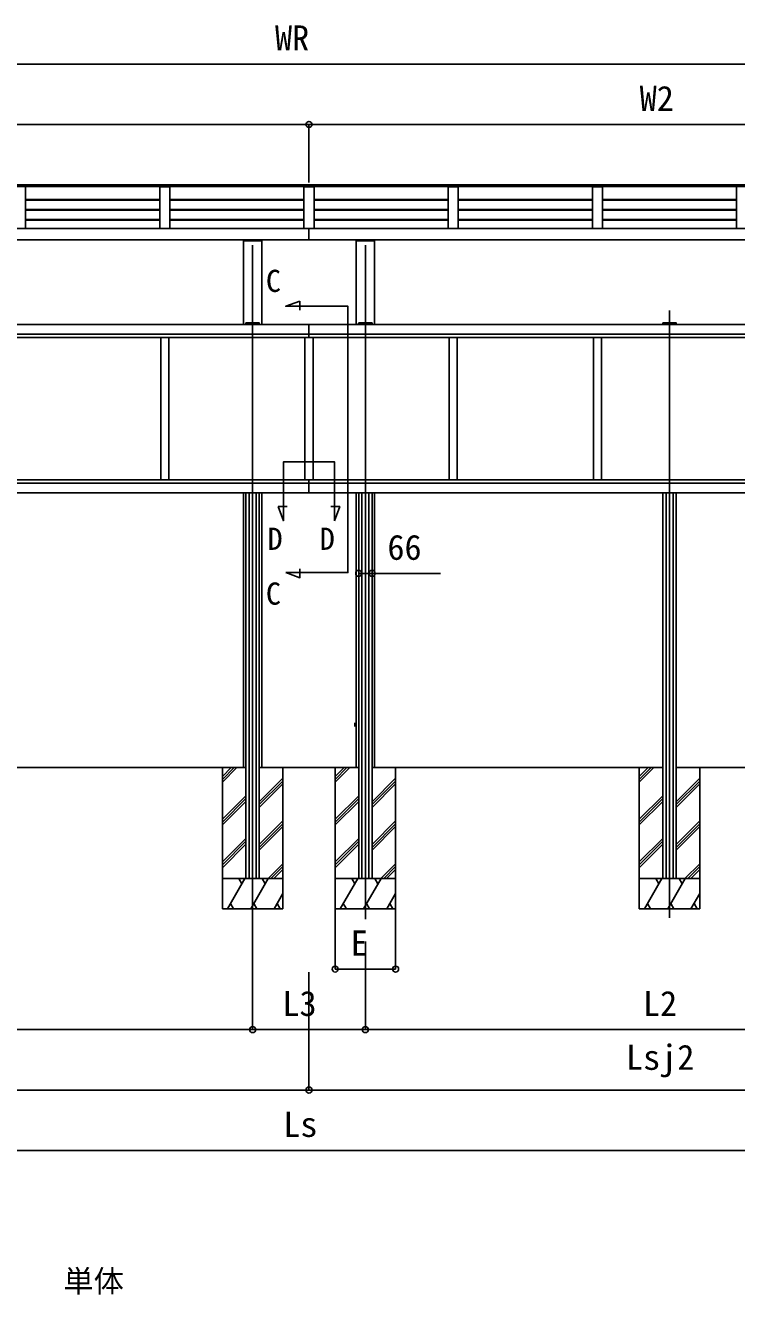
# Model space of a CAD drawing. Units: millimetres, scale not verified. Extents: x -8750 to 8750, y -13001 to 12944.
# Drawn here: x -5208 to -1677, y -257 to 6043 of the extents above; entities that cross this region are included whole.
import ezdxf
from ezdxf.enums import TextEntityAlignment as Align

# ---------------------------------------------------------------- set-up
doc = ezdxf.new("R2010")
doc.units = ezdxf.units.MM
doc.header["$LTSCALE"] = 70
for name, color, linetype in [('0-2_USER1', 3, 'Continuous'), ('0-3_YKK_12', 2, 'Continuous'), ('0-4_YKK_13', 4, 'Continuous'), ('0-5_YKK_A1', 4, 'Continuous'), ('0-6_YKK_D', 6, 'Continuous')]:
    doc.layers.add(name, color=color, linetype=linetype)
doc.styles.add('ＭＳ ゴシック', font='')
doc.styles.get('ＭＳ ゴシック').set_extended_font_data('MS Gothic')

msp = doc.modelspace()

# ---------------------------------------------------------------- linework, layer by layer
at = {"layer": '0-3_YKK_12'}
for p, q in [((-4080, 4952.47), (-4080, 1708.9)), ((-3520, 4952.47), (-3520, 1708.9)), ((-3844.91, 4674.71), (-3844.91, 4629.93)), ((-4080, 4627.61), (-4080, 1613.5)), ((-3520, 4627.61), (-3520, 1606.53)), ((-2010, 4627.61), (-2010, 1613.5)), ((-3952.79, 3654.21), (-3908.01, 3654.21))]:
    msp.add_line(p, q, dxfattribs=at)
for points in [[(-3915.03, 3326.87), (-3606.61, 3326.87), (-3606.61, 4649.18), (-3915.03, 4649.18), (-3844.91, 4674.71)], [(-3672.73, 3584.08), (-3672.73, 3876.12), (-3927.27, 3876.12), (-3927.27, 3584.08), (-3952.79, 3654.21)], [(-3672.73, 3584.08), (-3647.21, 3654.21), (-3691.99, 3654.21)], [(-3915.03, 3326.87), (-3844.91, 3301.35), (-3844.91, 3346.12)]]:
    msp.add_lwpolyline(points, dxfattribs=at)
at = {"layer": '0-4_YKK_13'}
for p, q in [((-4112.41, 4566.4), (-4111.91, 4566.4)), ((-4112, 4563.9), (-4048, 4563.9)), ((-4111.91, 4566.4), (-4048.09, 4566.4)), ((-4048.09, 4566.4), (-4047.59, 4566.4)), ((-4046.5, 4563.9), (-4048, 4563.9)), ((-4046.6, 4565.46), (-4046.5, 4563.9)), ((-3552.41, 4566.4), (-3551.91, 4566.4)), ((-3552, 4563.9), (-3488, 4563.9)), ((-3551.91, 4566.4), (-3488.09, 4566.4)), ((-3488.09, 4566.4), (-3487.59, 4566.4)), ((-3486.5, 4563.9), (-3488, 4563.9)), ((-3486.6, 4565.46), (-3486.5, 4563.9)), ((-2042.41, 4566.4), (-2041.91, 4566.4)), ((-2042, 4563.9), (-1978, 4563.9)), ((-2041.91, 4566.4), (-1978.09, 4566.4)), ((-1978.09, 4566.4), (-1977.59, 4566.4)), ((-1976.5, 4563.9), (-1978, 4563.9)), ((-1976.6, 4565.46), (-1976.5, 4563.9)), ((-3573, 2581.44), (-3573, 2563.5))]:
    msp.add_line(p, q, dxfattribs=at)
for points in [[(-4112, 4563.9), (-4113.5, 4563.9), (-4113.4, 4565.46)], [(-3552, 4563.9), (-3553.5, 4563.9), (-3553.4, 4565.46)], [(-2042, 4563.9), (-2043.5, 4563.9), (-2043.4, 4565.46)]]:
    msp.add_lwpolyline(points, dxfattribs=at)
for centre, start, end in [((-4112.41, 4565.4), 90, 176.5), ((-4047.59, 4565.4), 3.5, 90), ((-3552.41, 4565.4), 90, 176.5), ((-3487.59, 4565.4), 3.5, 90), ((-2042.41, 4565.4), 90, 176.5), ((-1977.59, 4565.4), 3.5, 90)]:
    msp.add_arc(centre, 1, start, end, dxfattribs=at)
at = {"layer": '0-5_YKK_A1'}
for p, q in [((-220, 5242.43), (-7390.3, 5242.43)), ((-7380, 5249.73), (-220, 5249.73)), ((-7340, 5250.85), (-220, 5250.85)), ((-220, 5249.89), (-7340, 5249.89)), ((-5207, 5240.51), (-5207, 5034.71)), ((-4541, 5240.52), (-4541, 5034.71)), ((-4540.01, 5241.51), (-4535.17, 5241.58)), ((-4535.17, 5241.58), (-4496.83, 5241.58)), ((-4496.83, 5241.58), (-4491.99, 5241.51)), ((-4491, 5240.51), (-4491, 5034.71)), ((-3825, 5240.52), (-3825, 5034.71)), ((-3824.02, 5241.51), (-3819.18, 5241.58)), ((-3819.18, 5241.58), (-3780.83, 5241.58)), ((-3800, 5241.58), (-3800, 5250.85)), ((-3780.83, 5241.58), (-3775.99, 5241.51)), ((-3775, 5240.51), (-3775, 5034.71)), ((-3109, 5240.51), (-3109, 5034.71)), ((-3108.02, 5241.51), (-3103.18, 5241.58)), ((-3103.18, 5241.58), (-3064.83, 5241.58)), ((-3064.83, 5241.58), (-3059.99, 5241.51)), ((-3059, 5240.51), (-3059, 5034.71)), ((-2393, 5240.52), (-2393, 5034.71)), ((-2392.02, 5241.51), (-2387.18, 5241.58)), ((-2387.18, 5241.58), (-2348.83, 5241.58)), ((-2348.83, 5241.58), (-2343.99, 5241.51)), ((-2343, 5240.51), (-2343, 5034.71)), ((-1677, 5240.52), (-1677, 5034.71)), ((-4541, 5178.48), (-5207, 5178.48)), ((-4541, 5175.5), (-5207, 5175.5)), ((-3825, 5178.48), (-4491, 5178.48)), ((-3825, 5175.5), (-4491, 5175.5)), ((-3109, 5178.48), (-3775, 5178.48)), ((-3109, 5175.5), (-3775, 5175.5)), ((-2393, 5178.48), (-3059, 5178.48)), ((-2393, 5175.5), (-3059, 5175.5)), ((-1677, 5178.48), (-2343, 5178.48)), ((-1677, 5175.5), (-2343, 5175.5)), ((-4541, 5129.05), (-5207, 5129.05)), ((-4541, 5126.07), (-5207, 5126.07)), ((-3825, 5129.05), (-4491, 5129.05)), ((-3825, 5126.07), (-4491, 5126.07)), ((-3109, 5129.05), (-3775, 5129.05)), ((-3109, 5126.07), (-3775, 5126.07)), ((-2393, 5129.05), (-3059, 5129.05)), ((-2393, 5126.07), (-3059, 5126.07)), ((-1677, 5129.05), (-2343, 5129.05)), ((-1677, 5126.07), (-2343, 5126.07)), ((-4541.03, 5076.57), (-5207.03, 5076.57)), ((-4541, 5079.61), (-5207, 5079.61)), ((-3825.03, 5076.57), (-4491.03, 5076.57)), ((-3825, 5079.61), (-4491, 5079.61)), ((-3109.03, 5076.57), (-3775.03, 5076.57)), ((-3109, 5079.61), (-3775, 5079.61)), ((-2393.03, 5076.57), (-3059.03, 5076.57)), ((-2393, 5079.61), (-3059, 5079.61)), ((-1677.03, 5076.57), (-2343.03, 5076.57)), ((-1677, 5079.61), (-2343, 5079.61)), ((-7380, 5034.71), (-220, 5034.71)), ((-7380, 4978.39), (-220, 4978.39)), ((-4125.2, 4978.39), (-4125.2, 4558.9)), ((-4107.5, 4978.39), (-4107.5, 4973.66)), ((-4052.5, 4978.39), (-4052.5, 4973.66)), ((-4034.8, 4978.39), (-4034.8, 4558.9)), ((-3800, 4978.39), (-3800, 5034.71)), ((-3565.2, 4978.39), (-3565.2, 4558.9)), ((-3547.5, 4978.39), (-3547.5, 4973.66)), ((-3492.5, 4978.39), (-3492.5, 4973.66)), ((-3474.8, 4978.39), (-3474.8, 4558.9)), ((-4125.2, 4973.66), (-4034.8, 4973.66)), ((-3565.2, 4973.66), (-3474.8, 4973.66)), ((-3800, 4558.9), (-7380, 4558.9)), ((-4113, 4563.9), (-4113, 4558.9)), ((-4097.5, 4563.9), (-4097.5, 4558.9)), ((-4062.5, 4563.9), (-4062.5, 4558.9)), ((-4047, 4563.9), (-4047, 4558.9)), ((-220, 4558.9), (-3800, 4558.9)), ((-3800, 4558.9), (-3800, 4494.4)), ((-3553, 4563.82), (-3553, 4558.82)), ((-3537.5, 4563.9), (-3537.5, 4558.9)), ((-3502.5, 4563.9), (-3502.5, 4558.9)), ((-3487, 4563.82), (-3487, 4558.82)), ((-2043, 4563.9), (-2043, 4558.9)), ((-2027.5, 4563.9), (-2027.5, 4558.9)), ((-1992.5, 4563.9), (-1992.5, 4558.9)), ((-1977, 4563.9), (-1977, 4558.9)), ((-7380, 4510.4), (-3800, 4510.4)), ((-7360, 4494.4), (-3800, 4494.4)), ((-4536, 4494.4), (-4536, 3787.4)), ((-4496, 4494.4), (-4496, 3787.4)), ((-3820, 4494.4), (-3820, 3787.4)), ((-3820, 4494.4), (-3820, 3787.4)), ((-3800, 4510.4), (-220, 4510.4)), ((-3800, 4494.4), (-240, 4494.4)), ((-3780, 4494.4), (-3780, 3787.4)), ((-3104, 4494.63), (-3104, 3787.4)), ((-3064, 4491.14), (-3064, 3787.4)), ((-2388, 4494.4), (-2388, 3787.4)), ((-2348, 4494.4), (-2348, 3787.4)), ((-7380, 3787.4), (-3800, 3787.4)), ((-3800, 3787.4), (-220, 3787.4)), ((-3800, 3787.4), (-3800, 3771.4)), ((-3800, 3787.4), (-3800, 3722.9)), ((-7380, 3771.4), (-3800, 3771.4)), ((-7380, 3722.9), (-3800, 3722.9)), ((-4125.2, 3722.9), (-4125.2, 2358.9)), ((-4113, 3722.9), (-4113, 1808.9)), ((-4097.5, 3722.9), (-4097.5, 1808.9)), ((-4062.5, 3722.9), (-4062.5, 1808.9)), ((-4047, 3722.9), (-4047, 1808.9)), ((-4034.8, 3722.9), (-4034.8, 2358.9)), ((-3800, 3771.4), (-220, 3771.4)), ((-3800, 3722.9), (-220, 3722.9)), ((-3565.2, 3722.9), (-3565.2, 2358.9)), ((-3553, 3722.9), (-3553, 1808.9)), ((-3537.5, 3722.9), (-3537.5, 1808.9)), ((-3502.5, 3722.9), (-3502.5, 1808.9)), ((-3487, 3722.9), (-3487, 1808.9)), ((-3474.8, 3722.9), (-3474.8, 2358.9)), ((-2043, 3722.9), (-2043, 1808.9)), ((-2027.5, 3722.9), (-2027.5, 1808.9)), ((-1992.5, 3722.9), (-1992.5, 1808.9)), ((-1977, 3722.9), (-1977, 1808.9)), ((-4113, 2358.9), (-5557, 2358.9)), ((-4230, 2358.9), (-4230, 1658.9)), ((-4230, 2314.92), (-4186.02, 2358.9)), ((-4230, 2300.78), (-4171.88, 2358.9)), ((-4230, 2286.64), (-4157.74, 2358.9)), ((-3553, 2358.9), (-4047, 2358.9)), ((-3930, 2358.9), (-3930, 1658.9)), ((-3670, 2358.9), (-3670, 1658.9)), ((-3670, 2314.92), (-3626.02, 2358.9)), ((-3670, 2300.78), (-3611.88, 2358.9)), ((-3670, 2286.64), (-3597.74, 2358.9)), ((-2043, 2358.9), (-3487, 2358.9)), ((-2043, 2358.9), (-3467, 2358.9)), ((-3370, 2358.9), (-3370, 1658.9)), ((-2160, 2358.9), (-2160, 1658.9)), ((-2160, 2314.92), (-2116.02, 2358.9)), ((-2160, 2300.78), (-2101.88, 2358.9)), ((-2160, 2286.64), (-2087.74, 2358.9)), ((-533, 2358.9), (-1977, 2358.9)), ((-1860, 2358.9), (-1860, 1658.9)), ((-4047, 2189.55), (-3930, 2306.55)), ((-4047, 2175.41), (-3930, 2292.41)), ((-4047, 2161.27), (-3930, 2278.27)), ((-3487, 2189.55), (-3370, 2306.55)), ((-3487, 2175.41), (-3370, 2292.41)), ((-3487, 2161.27), (-3370, 2278.27)), ((-1977, 2189.55), (-1860, 2306.55)), ((-1977, 2175.41), (-1860, 2292.41)), ((-1977, 2161.27), (-1860, 2278.27)), ((-4230, 2102.79), (-4113, 2219.79)), ((-4230, 2088.65), (-4113, 2205.65)), ((-3670, 2102.79), (-3553, 2219.79)), ((-3670, 2088.65), (-3553, 2205.65)), ((-2160, 2102.79), (-2043, 2219.79)), ((-2160, 2088.65), (-2043, 2205.65)), ((-4230, 2074.51), (-4113, 2191.5)), ((-3670, 2074.51), (-3553, 2191.5)), ((-2160, 2074.51), (-2043, 2191.5)), ((-4047, 1977.42), (-3930, 2094.42)), ((-4047, 1963.28), (-3930, 2080.28)), ((-3487, 1977.42), (-3370, 2094.42)), ((-3487, 1963.28), (-3370, 2080.28)), ((-1977, 1977.42), (-1860, 2094.42)), ((-1977, 1963.28), (-1860, 2080.28)), ((-4047, 1949.14), (-3930, 2066.14)), ((-3487, 1949.14), (-3370, 2066.14)), ((-1977, 1949.14), (-1860, 2066.14)), ((-4230, 1890.66), (-4113, 2007.66)), ((-4230, 1876.52), (-4113, 1993.52)), ((-4230, 1862.37), (-4113, 1979.37)), ((-3670, 1890.66), (-3553, 2007.66)), ((-3670, 1876.52), (-3553, 1993.52)), ((-3670, 1862.37), (-3553, 1979.37)), ((-2160, 1890.66), (-2043, 2007.66)), ((-2160, 1876.52), (-2043, 1993.52)), ((-2160, 1862.37), (-2043, 1979.37)), ((-4003.39, 1808.9), (-3930, 1882.29)), ((-3989.25, 1808.9), (-3930, 1868.15)), ((-3975.11, 1808.9), (-3930, 1854.01)), ((-3443.39, 1808.9), (-3370, 1882.29)), ((-3429.25, 1808.9), (-3370, 1868.15)), ((-3415.11, 1808.9), (-3370, 1854.01)), ((-1933.39, 1808.9), (-1860, 1882.29)), ((-1919.25, 1808.9), (-1860, 1868.15)), ((-1905.11, 1808.9), (-1860, 1854.01)), ((-3930, 1808.9), (-4230, 1808.9)), ((-4204.51, 1658.9), (-4117.91, 1808.9)), ((-4132.91, 1782.92), (-4147.91, 1808.9)), ((-4089.04, 1658.9), (-4002.44, 1808.9)), ((-4017.44, 1782.92), (-4032.44, 1808.9)), ((-3370, 1808.9), (-3670, 1808.9)), ((-3644.51, 1658.9), (-3557.91, 1808.9)), ((-3572.91, 1782.92), (-3587.91, 1808.9)), ((-3529.04, 1658.9), (-3442.44, 1808.9)), ((-3457.44, 1782.92), (-3472.44, 1808.9)), ((-1860, 1808.9), (-2160, 1808.9)), ((-2134.51, 1658.9), (-2047.91, 1808.9)), ((-2062.91, 1782.92), (-2077.91, 1808.9)), ((-2019.04, 1658.9), (-1932.44, 1808.9)), ((-1947.44, 1782.92), (-1962.44, 1808.9)), ((-3973.57, 1658.9), (-3930, 1734.37)), ((-3413.57, 1658.9), (-3370, 1734.37)), ((-1903.57, 1658.9), (-1860, 1734.37)), ((-4230, 1658.9), (-3930, 1658.9)), ((-4189.51, 1684.88), (-4174.51, 1658.9)), ((-4074.04, 1684.88), (-4059.04, 1658.9)), ((-3958.57, 1684.88), (-3943.58, 1658.9)), ((-3670, 1658.9), (-3370, 1658.9)), ((-3629.51, 1684.88), (-3614.51, 1658.9)), ((-3514.04, 1684.88), (-3499.04, 1658.9)), ((-3398.57, 1684.88), (-3383.58, 1658.9)), ((-2160, 1658.9), (-1860, 1658.9)), ((-2119.51, 1684.88), (-2104.51, 1658.9)), ((-2004.04, 1684.88), (-1989.04, 1658.9)), ((-1888.57, 1684.88), (-1873.58, 1658.9))]:
    msp.add_line(p, q, dxfattribs=at)
for centre, start, end in [((-5208, 5240.51), 359.84961, 89.33225), ((-4540, 5240.51), 90.66782, 179.85648), ((-4492, 5240.51), 359.84961, 89.33225), ((-3824, 5240.51), 90.66782, 179.85648), ((-3776, 5240.51), 359.84961, 89.33225), ((-3108, 5240.51), 90.66782, 179.85648), ((-3060, 5240.51), 359.84961, 89.33225), ((-2392, 5240.51), 90.66782, 179.85648), ((-2344, 5240.51), 359.84961, 89.33225)]:
    msp.add_arc(centre, 0.997, start, end, dxfattribs=at)
at = {"layer": '0-6_YKK_D'}
for p, q in [((-7400, 5850.85), (-200, 5850.85)), ((-7380, 5550.85), (-3800, 5550.85)), ((-3800, 5262.72), (-3800, 5551.85)), ((-3800, 5262.72), (-3800, 5551.85)), ((-3800, 5550.85), (-220, 5550.85)), ((-3670, 1657.9), (-3670, 1357.9)), ((-3370, 1657.9), (-3370, 1357.9)), ((-4080, 1612.5), (-4080, 1057.9)), ((-4080, 1604.53), (-4080, 1057.9)), ((-3520, 1496.07), (-3520, 1057.9)), ((-3520, 1441.73), (-3520, 1057.9)), ((-3800, 1344.16), (-3800, 757.9)), ((-3800, 1344.16), (-3800, 757.9)), ((-3670, 1358.9), (-3370, 1358.9)), ((-7100, 1058.9), (-4080, 1058.9)), ((-4080, 1058.9), (-3520, 1058.9)), ((-3520, 1058.9), (-500, 1058.9)), ((-7380, 758.9), (-3800, 758.9)), ((-3800, 758.9), (-220, 758.9)), ((-7300, 458.9), (-300, 458.9))]:
    msp.add_line(p, q, dxfattribs=at)
msp.add_lwpolyline([(-3553, 3322.9), (-3487, 3322.9), (-3146.77, 3322.9)], dxfattribs=at)
for centre in [(-3800, 5550.85), (-3800, 5550.85), (-3553, 3322.9), (-3487, 3322.9), (-3670, 1358.9), (-3370, 1358.9), (-4080, 1058.9), (-4080, 1058.9), (-3520, 1058.9), (-3520, 1058.9), (-3800, 758.9), (-3800, 758.9)]:
    msp.add_circle(centre, 15, dxfattribs=at)

# ---------------------------------------------------------------- texts
at = {"layer": '0-2_USER1', "style": 'ＭＳ ゴシック'}
for s, p in [('C', (-4013.93, 4686.9)), ('D', (-4005.49, 3406.9)), ('D', (-3746.49, 3406.9)), ('C', (-4013.93, 3134.9)), ('単体', (-5018.93, -277.37))]:
    msp.add_text(s, height=110, dxfattribs=at).set_placement(p, align=Align.BOTTOM_LEFT)
at = {"layer": '0-6_YKK_D', "style": 'ＭＳ ゴシック'}
for s, p in [('WR', (-3968.55, 5880.85)), ('W2', (-2158.27, 5580.85)), ('66', (-3410.52, 3352.9)), ('E', (-3591.96, 1388.9)), ('L3', (-3931.85, 1088.9)), ('L2', (-2141.85, 1088.9)), ('Lsj2', (-2225.88, 821.74)), ('Ls', (-3927.5, 488.9))]:
    msp.add_text(s, height=124.6, dxfattribs=at).set_placement(p, align=Align.BOTTOM_LEFT)

doc.saveas('drawing.dxf')
